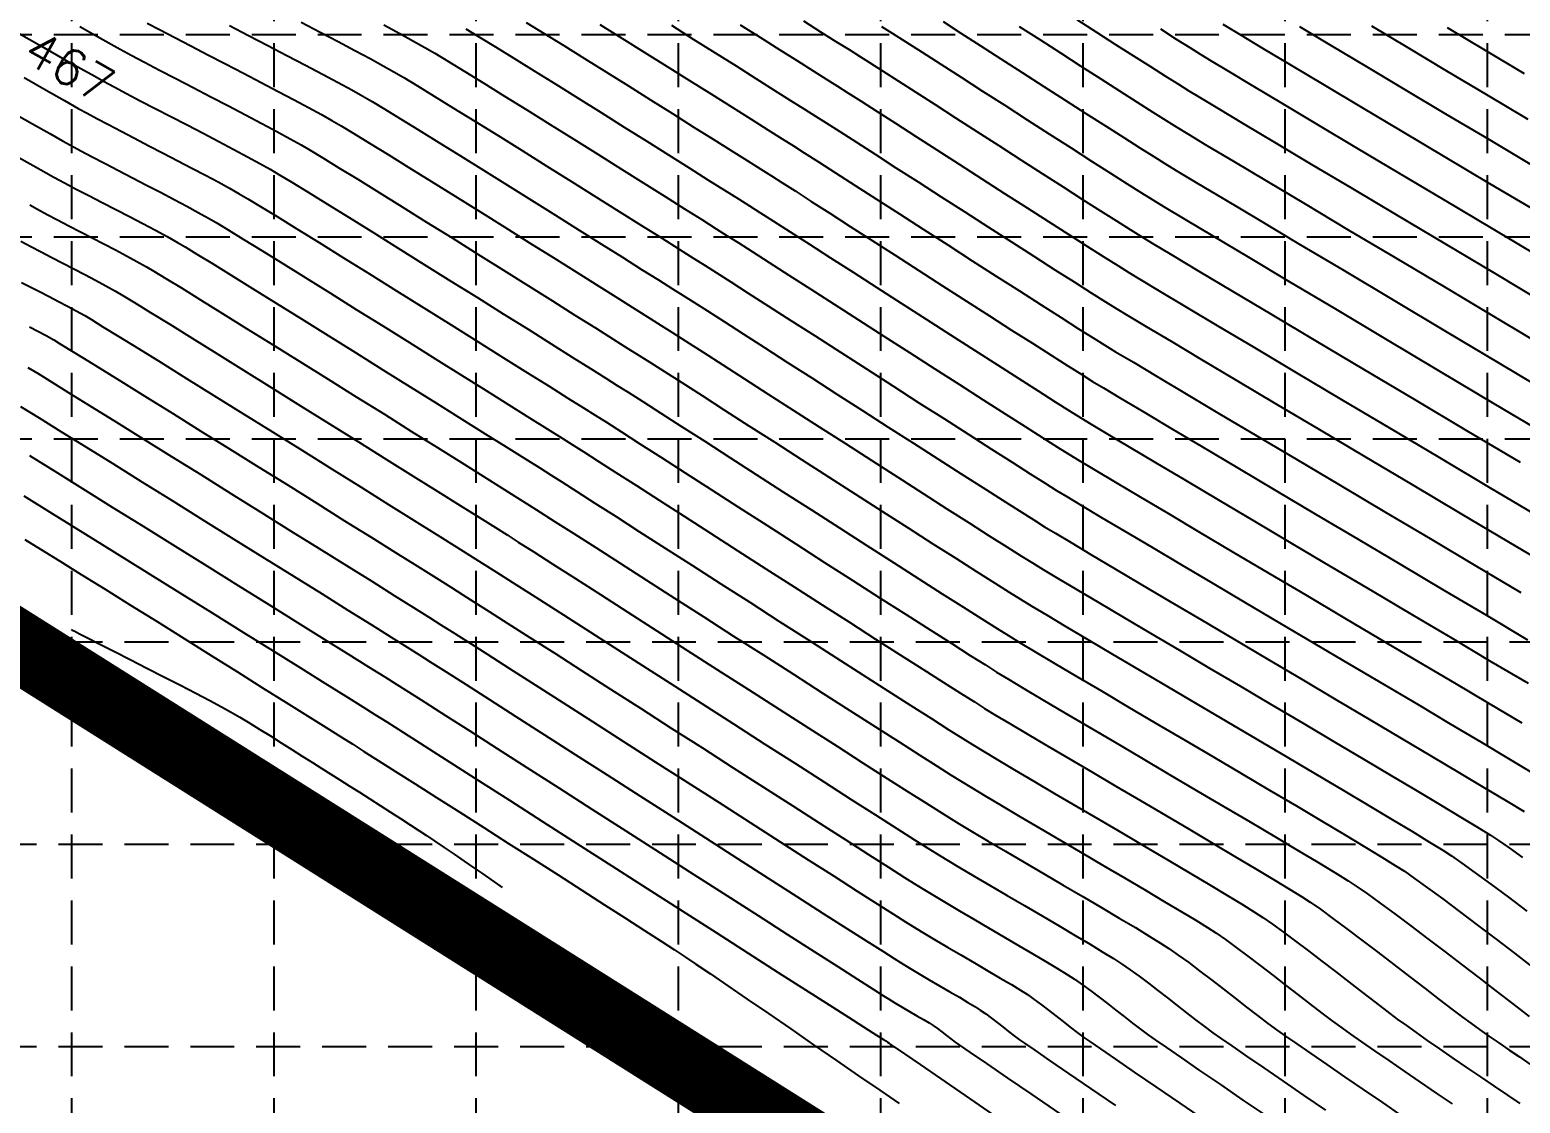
# Model space of a CAD drawing. Header units: feet. Extents: x 2414608 to 4831854, y 6980761 to 13962729.
# Drawn here: x 2415292.7 to 2415546.9, y 6980959.5 to 6981142.6 of the extents above; entities that cross this region are included whole.
import ezdxf

# ---------------------------------------------------------------- set-up
doc = ezdxf.new("R2010")
doc.units = ezdxf.units.FT
doc.header["$LTSCALE"] = 40
doc.header["$MEASUREMENT"] = 0
doc.linetypes.add('HIDDEN', pattern=[0.375, 0.25, -0.125])
for name, color, linetype in [('E-CNTR-1', 11, 'CONTINUOUS'), ('E-CNTR-5', 13, 'CONTINUOUS'), ('GRID', 254, 'HIDDEN'), ('WATER', 5, 'CONTINUOUS')]:
    doc.layers.add(name, color=color, linetype=linetype)
doc.styles.add('l80', font='simplex.shx', dxfattribs={"height": 3.2})

msp = doc.modelspace()

# ---------------------------------------------------------------- linework, layer by layer
at = {"layer": 'E-CNTR-1', "color": 43, "flags": 128}
for points, elevation in [([(2415301.18, 6981143.2), (2415304.19, 6981141.49), (2415306.51, 6981140.18), (2415308.05, 6981139.33), (2415309.94, 6981138.31), (2415312.21, 6981137.1), (2415314.77, 6981135.76), (2415317.56, 6981134.31), (2415320.5, 6981132.78), (2415323.52, 6981131.21), (2415326.53, 6981129.65), (2415329.47, 6981128.11), (2415332.25, 6981126.64), (2415334.81, 6981125.28), (2415337.06, 6981124.06), (2415338.93, 6981123.01), (2415340.45, 6981122.11), (2415342.62, 6981120.79), (2415345.37, 6981119.12), (2415348.59, 6981117.13), (2415352.22, 6981114.88), (2415356.17, 6981112.43), (2415360.35, 6981109.83), (2415364.68, 6981107.12), (2415369.07, 6981104.38), (2415373.45, 6981101.63), (2415377.73, 6981098.95), (2415381.82, 6981096.38), (2415385.65, 6981093.98), (2415389.13, 6981091.8), (2415392.17, 6981089.88), (2415394.69, 6981088.29), (2415396.61, 6981087.08), (2415398.44, 6981085.92), (2415400.9, 6981084.35), (2415403.89, 6981082.44), (2415407.34, 6981080.23), (2415411.18, 6981077.76), (2415415.33, 6981075.09), (2415419.72, 6981072.27), (2415424.27, 6981069.35), (2415428.89, 6981066.38), (2415433.53, 6981063.41), (2415438.09, 6981060.48), (2415442.51, 6981057.65), (2415446.7, 6981054.96), (2415450.6, 6981052.47), (2415454.12, 6981050.23), (2415457.19, 6981048.28), (2415459.73, 6981046.68), (2415461.67, 6981045.47), (2415463.58, 6981044.31), (2415466.18, 6981042.75), (2415469.4, 6981040.83), (2415473.14, 6981038.61), (2415477.34, 6981036.13), (2415481.89, 6981033.44), (2415486.71, 6981030.6), (2415491.73, 6981027.64), (2415496.85, 6981024.62), (2415501.99, 6981021.59), (2415507.07, 6981018.59), (2415512, 6981015.68), (2415516.69, 6981012.9), (2415521.06, 6981010.29), (2415525.03, 6981007.92), (2415528.51, 6981005.83), (2415531.42, 6981004.06), (2415533.67, 6981002.67), (2415535.17, 6981001.7), (2415536.95, 6981000.46), (2415539.23, 6980998.82), (2415541.9, 6980996.85), (2415544.87, 6980994.63), (2415548.04, 6980992.24)], 888.96), ([(2415312.69, 6981143.8), (2415314.88, 6981142.64), (2415317.38, 6981141.32), (2415320.12, 6981139.89), (2415323.03, 6981138.38), (2415326.04, 6981136.82), (2415329.09, 6981135.23), (2415332.1, 6981133.66), (2415335, 6981132.14), (2415337.73, 6981130.7), (2415340.22, 6981129.37), (2415342.4, 6981128.18), (2415344.2, 6981127.17), (2415345.75, 6981126.26), (2415347.91, 6981124.95), (2415350.62, 6981123.3), (2415353.78, 6981121.35), (2415357.31, 6981119.16), (2415361.15, 6981116.78), (2415365.21, 6981114.25), (2415369.4, 6981111.63), (2415373.66, 6981108.97), (2415377.9, 6981106.31), (2415382.04, 6981103.72), (2415386, 6981101.23), (2415389.7, 6981098.9), (2415393.07, 6981096.78), (2415396.03, 6981094.93), (2415398.48, 6981093.38), (2415400.37, 6981092.19), (2415402.17, 6981091.04), (2415404.57, 6981089.51), (2415407.49, 6981087.65), (2415410.85, 6981085.49), (2415414.59, 6981083.09), (2415418.63, 6981080.5), (2415422.89, 6981077.76), (2415427.31, 6981074.92), (2415431.8, 6981072.03), (2415436.3, 6981069.14), (2415440.74, 6981066.29), (2415445.03, 6981063.54), (2415449.11, 6981060.93), (2415452.9, 6981058.51), (2415456.33, 6981056.32), (2415459.33, 6981054.42), (2415461.81, 6981052.85), (2415463.72, 6981051.67), (2415465.54, 6981050.56), (2415468.08, 6981049.03), (2415471.27, 6981047.13), (2415475.01, 6981044.91), (2415479.23, 6981042.41), (2415483.84, 6981039.69), (2415488.75, 6981036.79), (2415493.9, 6981033.75), (2415499.19, 6981030.63), (2415504.54, 6981027.47), (2415509.87, 6981024.32), (2415515.09, 6981021.23), (2415520.13, 6981018.25), (2415524.9, 6981015.42), (2415529.31, 6981012.79), (2415533.3, 6981010.41), (2415536.76, 6981008.32), (2415539.62, 6981006.58), (2415541.8, 6981005.23), (2415543.21, 6981004.33), (2415545.01, 6981003.07), (2415547.26, 6981001.44)], 890.88), ([(2415338.95, 6981143.93), (2415342.17, 6981142.25), (2415345.25, 6981140.63), (2415348.11, 6981139.11), (2415350.7, 6981137.73), (2415352.93, 6981136.51), (2415354.75, 6981135.49), (2415356.46, 6981134.48), (2415358.79, 6981133.08), (2415361.65, 6981131.33), (2415364.94, 6981129.3), (2415368.59, 6981127.04), (2415372.52, 6981124.6), (2415376.62, 6981122.03), (2415380.83, 6981119.4), (2415385.06, 6981116.76), (2415389.21, 6981114.15), (2415393.21, 6981111.64), (2415396.97, 6981109.28), (2415400.4, 6981107.12), (2415403.42, 6981105.21), (2415405.94, 6981103.62), (2415407.88, 6981102.4), (2415409.74, 6981101.22), (2415412.21, 6981099.64), (2415415.22, 6981097.72), (2415418.67, 6981095.5), (2415422.49, 6981093.05), (2415426.6, 6981090.41), (2415430.92, 6981087.63), (2415435.37, 6981084.77), (2415439.86, 6981081.89), (2415444.32, 6981079.02), (2415448.67, 6981076.24), (2415452.82, 6981073.58), (2415456.69, 6981071.1), (2415460.21, 6981068.86), (2415463.29, 6981066.9), (2415465.85, 6981065.29), (2415467.82, 6981064.06), (2415469.58, 6981062.99), (2415472.17, 6981061.43), (2415475.49, 6981059.45), (2415479.46, 6981057.09), (2415483.98, 6981054.41), (2415488.96, 6981051.46), (2415494.33, 6981048.29), (2415499.98, 6981044.94), (2415505.83, 6981041.48), (2415511.79, 6981037.96), (2415517.78, 6981034.42), (2415523.69, 6981030.91), (2415529.46, 6981027.5), (2415534.97, 6981024.23), (2415540.16, 6981021.14), (2415544.92, 6981018.31), (2415549.17, 6981015.77)], 894.72), ([(2415353.03, 6981143.47), (2415355.78, 6981142), (2415358.13, 6981140.71), (2415360.02, 6981139.65), (2415361.76, 6981138.63), (2415364.07, 6981137.23), (2415366.88, 6981135.52), (2415370.09, 6981133.54), (2415373.64, 6981131.34), (2415377.45, 6981128.98), (2415381.42, 6981126.5), (2415385.48, 6981123.96), (2415389.56, 6981121.4), (2415393.56, 6981118.89), (2415397.42, 6981116.46), (2415401.05, 6981114.18), (2415404.36, 6981112.09), (2415407.29, 6981110.25), (2415409.74, 6981108.7), (2415411.64, 6981107.5), (2415413.47, 6981106.34), (2415415.88, 6981104.8), (2415418.8, 6981102.93), (2415422.15, 6981100.78), (2415425.86, 6981098.4), (2415429.85, 6981095.84), (2415434.04, 6981093.15), (2415438.35, 6981090.38), (2415442.7, 6981087.58), (2415447.02, 6981084.81), (2415451.23, 6981082.1), (2415455.26, 6981079.53), (2415459.02, 6981077.12), (2415462.44, 6981074.94), (2415465.44, 6981073.04), (2415467.94, 6981071.46), (2415469.87, 6981070.26), (2415471.66, 6981069.17), (2415474.35, 6981067.55), (2415477.85, 6981065.46), (2415482.06, 6981062.96), (2415486.88, 6981060.1), (2415492.21, 6981056.94), (2415497.95, 6981053.54), (2415504.01, 6981049.95), (2415510.3, 6981046.23), (2415516.7, 6981042.44), (2415523.13, 6981038.63), (2415529.49, 6981034.87), (2415535.68, 6981031.2), (2415541.6, 6981027.69), (2415547.15, 6981024.39)], 896.64), ([(2415367.05, 6981142.78), (2415369.35, 6981141.4), (2415372.1, 6981139.71), (2415375.24, 6981137.78), (2415378.69, 6981135.65), (2415382.37, 6981133.36), (2415386.21, 6981130.96), (2415390.13, 6981128.51), (2415394.06, 6981126.05), (2415397.92, 6981123.62), (2415401.63, 6981121.29), (2415405.13, 6981119.09), (2415408.33, 6981117.07), (2415411.15, 6981115.29), (2415413.54, 6981113.78), (2415415.4, 6981112.61), (2415417.19, 6981111.47), (2415419.54, 6981109.97), (2415422.38, 6981108.15), (2415425.64, 6981106.06), (2415429.23, 6981103.75), (2415433.1, 6981101.27), (2415437.15, 6981098.66), (2415441.32, 6981095.98), (2415445.54, 6981093.27), (2415449.72, 6981090.59), (2415453.8, 6981087.97), (2415457.7, 6981085.47), (2415461.35, 6981083.14), (2415464.67, 6981081.03), (2415467.58, 6981079.17), (2415470.03, 6981077.63), (2415471.92, 6981076.46), (2415473.73, 6981075.35), (2415476.53, 6981073.67), (2415480.21, 6981071.48), (2415484.66, 6981068.83), (2415489.78, 6981065.79), (2415495.45, 6981062.42), (2415501.58, 6981058.79), (2415508.06, 6981054.95), (2415514.77, 6981050.98), (2415521.62, 6981046.92), (2415528.5, 6981042.84), (2415535.3, 6981038.82), (2415541.91, 6981034.89), (2415548.23, 6981031.14)], 898.56), ([(2415377.33, 6981143.91), (2415380.39, 6981142.03), (2415383.74, 6981139.96), (2415387.3, 6981137.74), (2415391, 6981135.43), (2415394.78, 6981133.07), (2415398.56, 6981130.69), (2415402.27, 6981128.36), (2415405.84, 6981126.11), (2415409.21, 6981123.99), (2415412.29, 6981122.05), (2415415.02, 6981120.32), (2415417.34, 6981118.86), (2415419.16, 6981117.71), (2415420.91, 6981116.6), (2415423.2, 6981115.14), (2415425.96, 6981113.37), (2415429.12, 6981111.34), (2415432.6, 6981109.1), (2415436.34, 6981106.7), (2415440.26, 6981104.18), (2415444.3, 6981101.59), (2415448.37, 6981098.97), (2415452.42, 6981096.37), (2415456.37, 6981093.84), (2415460.14, 6981091.42), (2415463.68, 6981089.16), (2415466.9, 6981087.11), (2415469.73, 6981085.31), (2415472.11, 6981083.81), (2415473.96, 6981082.65), (2415475.8, 6981081.54), (2415478.71, 6981079.79), (2415482.57, 6981077.49), (2415487.27, 6981074.69), (2415492.68, 6981071.47), (2415498.71, 6981067.9), (2415505.22, 6981064.04), (2415512.11, 6981059.95), (2415519.26, 6981055.71), (2415526.55, 6981051.39), (2415533.88, 6981047.05), (2415541.12, 6981042.75), (2415548.16, 6981038.58)], 900.48), ([(2415402.1, 6981143.41), (2415405.84, 6981141.06), (2415409.54, 6981138.73), (2415413.12, 6981136.47), (2415416.52, 6981134.33), (2415419.65, 6981132.36), (2415422.43, 6981130.6), (2415424.8, 6981129.1), (2415426.67, 6981127.92), (2415428.48, 6981126.78), (2415430.83, 6981125.27), (2415433.65, 6981123.46), (2415436.87, 6981121.4), (2415440.41, 6981119.12), (2415444.19, 6981116.7), (2415448.13, 6981114.16), (2415452.15, 6981111.58), (2415456.18, 6981108.99), (2415460.14, 6981106.45), (2415463.95, 6981104.01), (2415467.53, 6981101.71), (2415470.82, 6981099.62), (2415473.72, 6981097.78), (2415476.16, 6981096.24), (2415478.06, 6981095.05), (2415479.96, 6981093.9), (2415483.09, 6981092.02), (2415487.33, 6981089.49), (2415492.54, 6981086.38), (2415498.58, 6981082.78), (2415505.33, 6981078.77), (2415512.65, 6981074.42), (2415520.4, 6981069.82), (2415528.45, 6981065.04), (2415536.67, 6981060.16), (2415544.92, 6981055.26), (2415553.06, 6981050.43)], 904.32), ([(2415413.85, 6981143.49), (2415417.3, 6981141.31), (2415420.58, 6981139.25), (2415423.6, 6981137.34), (2415426.3, 6981135.64), (2415428.6, 6981134.18), (2415430.43, 6981133.02), (2415432.19, 6981131.91), (2415434.48, 6981130.45), (2415437.22, 6981128.69), (2415440.33, 6981126.69), (2415443.74, 6981124.5), (2415447.38, 6981122.16), (2415451.18, 6981119.72), (2415455.06, 6981117.23), (2415458.94, 6981114.73), (2415462.76, 6981112.28), (2415466.43, 6981109.93), (2415469.89, 6981107.71), (2415473.06, 6981105.69), (2415475.87, 6981103.91), (2415478.25, 6981102.41), (2415480.11, 6981101.25), (2415482.03, 6981100.08), (2415485.28, 6981098.13), (2415489.71, 6981095.48), (2415495.19, 6981092.21), (2415501.56, 6981088.42), (2415508.68, 6981084.18), (2415516.41, 6981079.59), (2415524.6, 6981074.72), (2415533.11, 6981069.66), (2415541.79, 6981064.5), (2415550.5, 6981059.33)], 906.24), ([(2415424.64, 6981144.16), (2415427.56, 6981142.32), (2415430.16, 6981140.67), (2415432.4, 6981139.26), (2415434.19, 6981138.13), (2415435.91, 6981137.04), (2415438.13, 6981135.62), (2415440.78, 6981133.92), (2415443.78, 6981131.99), (2415447.07, 6981129.88), (2415450.58, 6981127.62), (2415454.23, 6981125.27), (2415457.96, 6981122.88), (2415461.7, 6981120.48), (2415465.37, 6981118.12), (2415468.91, 6981115.85), (2415472.25, 6981113.71), (2415475.31, 6981111.76), (2415478.03, 6981110.03), (2415480.34, 6981108.58), (2415482.16, 6981107.44), (2415484.11, 6981106.26), (2415487.47, 6981104.24), (2415492.1, 6981101.47), (2415497.84, 6981098.05), (2415504.53, 6981094.06), (2415512.02, 6981089.6), (2415520.16, 6981084.76), (2415528.79, 6981079.62), (2415537.76, 6981074.29), (2415546.91, 6981068.85)], 908.16), ([(2415437.95, 6981143.23), (2415439.76, 6981142.08), (2415442.1, 6981140.59), (2415444.9, 6981138.8), (2415448.06, 6981136.77), (2415451.51, 6981134.55), (2415455.17, 6981132.19), (2415458.95, 6981129.76), (2415462.79, 6981127.29), (2415466.59, 6981124.85), (2415470.28, 6981122.48), (2415473.78, 6981120.25), (2415477, 6981118.19), (2415479.86, 6981116.37), (2415482.29, 6981114.84), (2415484.21, 6981113.64), (2415486.18, 6981112.44), (2415489.66, 6981110.35), (2415494.48, 6981107.47), (2415500.48, 6981103.89), (2415507.5, 6981099.7), (2415515.36, 6981095.02), (2415523.91, 6981089.92), (2415532.98, 6981084.52), (2415542.41, 6981078.91), (2415552.03, 6981073.19)], 910.08), ([(2415461.45, 6981143.2), (2415464.93, 6981140.96), (2415468.45, 6981138.69), (2415471.94, 6981136.45), (2415475.34, 6981134.27), (2415478.56, 6981132.21), (2415481.54, 6981130.3), (2415484.21, 6981128.61), (2415486.49, 6981127.17), (2415488.31, 6981126.04), (2415490.18, 6981124.9), (2415493.46, 6981122.93), (2415497.98, 6981120.22), (2415503.61, 6981116.86), (2415510.19, 6981112.94), (2415517.56, 6981108.54), (2415525.57, 6981103.77), (2415534.08, 6981098.71), (2415542.93, 6981093.44), (2415551.96, 6981088.06)], 913.92), ([(2415471.28, 6981144.39), (2415474.62, 6981142.24), (2415477.87, 6981140.16), (2415480.95, 6981138.18), (2415483.81, 6981136.36), (2415486.38, 6981134.73), (2415488.58, 6981133.34), (2415490.36, 6981132.23), (2415492.17, 6981131.14), (2415495.3, 6981129.25), (2415499.63, 6981126.66), (2415504.99, 6981123.46), (2415511.25, 6981119.72), (2415518.27, 6981115.54), (2415525.9, 6981110.99), (2415534.01, 6981106.17), (2415542.44, 6981101.15), (2415551.05, 6981096.02)], 915.84), ([(2415485.52, 6981142.78), (2415488.22, 6981141.06), (2415490.54, 6981139.6), (2415492.41, 6981138.43), (2415494.15, 6981137.37), (2415497.15, 6981135.57), (2415501.27, 6981133.1), (2415506.37, 6981130.06), (2415512.32, 6981126.51), (2415518.99, 6981122.53), (2415526.24, 6981118.21), (2415533.94, 6981113.63), (2415541.96, 6981108.86), (2415550.15, 6981103.98)], 917.76), ([(2415496.14, 6981143.61), (2415499.01, 6981141.88), (2415502.94, 6981139.53), (2415507.8, 6981136.62), (2415513.47, 6981133.24), (2415519.82, 6981129.46), (2415526.72, 6981125.35), (2415534.05, 6981120.98), (2415541.68, 6981116.44), (2415549.48, 6981111.8)], 919.68), ([(2415521.5, 6981143.3), (2415527.71, 6981139.6), (2415534.3, 6981135.67), (2415541.16, 6981131.59), (2415548.19, 6981127.41)], 923.52), ([(2415534.44, 6981143.01), (2415540.92, 6981139.15), (2415547.56, 6981135.2)], 925.44), ([(2415290.44, 6981142.25), (2415294.63, 6981139.86), (2415298.31, 6981137.77), (2415301.37, 6981136.04), (2415303.72, 6981134.71), (2415305.23, 6981133.87), (2415307.02, 6981132.9), (2415309.13, 6981131.78), (2415311.49, 6981130.55), (2415314.05, 6981129.22), (2415316.73, 6981127.83), (2415319.47, 6981126.4), (2415322.21, 6981124.98), (2415324.89, 6981123.58), (2415327.44, 6981122.24), (2415329.79, 6981120.98), (2415331.88, 6981119.84), (2415333.65, 6981118.85), (2415335.15, 6981117.96), (2415337.33, 6981116.64), (2415340.11, 6981114.94), (2415343.41, 6981112.91), (2415347.12, 6981110.6), (2415351.18, 6981108.09), (2415355.48, 6981105.41), (2415359.95, 6981102.62), (2415364.48, 6981099.78), (2415369, 6981096.96), (2415373.42, 6981094.19), (2415377.65, 6981091.54), (2415381.6, 6981089.06), (2415385.18, 6981086.81), (2415388.31, 6981084.84), (2415390.9, 6981083.21), (2415392.85, 6981081.98), (2415394.72, 6981080.79), (2415397.23, 6981079.2), (2415400.29, 6981077.23), (2415403.84, 6981074.96), (2415407.78, 6981072.43), (2415412.05, 6981069.68), (2415416.57, 6981066.78), (2415421.24, 6981063.78), (2415426, 6981060.72), (2415430.77, 6981057.66), (2415435.46, 6981054.65), (2415440.01, 6981051.74), (2415444.32, 6981048.98), (2415448.31, 6981046.42), (2415451.92, 6981044.12), (2415455.06, 6981042.13), (2415457.66, 6981040.5), (2415459.62, 6981039.27), (2415461.61, 6981038.06), (2415464.28, 6981036.46), (2415467.53, 6981034.52), (2415471.28, 6981032.3), (2415475.44, 6981029.85), (2415479.92, 6981027.2), (2415484.64, 6981024.42), (2415489.51, 6981021.56), (2415494.44, 6981018.65), (2415499.34, 6981015.76), (2415504.13, 6981012.93), (2415508.72, 6981010.22), (2415513.02, 6981007.66), (2415516.94, 6981005.32), (2415520.4, 6981003.24), (2415523.31, 6981001.47), (2415525.59, 6981000.06), (2415527.13, 6980999.07), (2415528.88, 6980997.85), (2415531.1, 6980996.25), (2415533.68, 6980994.35), (2415536.56, 6980992.2), (2415539.62, 6980989.89), (2415542.78, 6980987.49), (2415545.94, 6980985.08), (2415549.01, 6980982.72)], 887.04), ([(2415291.68, 6981134.48), (2415295.45, 6981132.34), (2415298.56, 6981130.58), (2415300.92, 6981129.24), (2415302.41, 6981128.41), (2415304.1, 6981127.5), (2415306.05, 6981126.47), (2415308.21, 6981125.33), (2415310.53, 6981124.13), (2415312.95, 6981122.87), (2415315.42, 6981121.59), (2415317.9, 6981120.31), (2415320.31, 6981119.05), (2415322.62, 6981117.83), (2415324.77, 6981116.68), (2415326.71, 6981115.62), (2415328.38, 6981114.68), (2415329.85, 6981113.82), (2415332.03, 6981112.49), (2415334.85, 6981110.76), (2415338.21, 6981108.69), (2415342.02, 6981106.33), (2415346.19, 6981103.74), (2415350.61, 6981100.99), (2415355.21, 6981098.12), (2415359.89, 6981095.2), (2415364.55, 6981092.28), (2415369.11, 6981089.42), (2415373.47, 6981086.69), (2415377.54, 6981084.14), (2415381.23, 6981081.82), (2415384.45, 6981079.8), (2415387.1, 6981078.13), (2415389.09, 6981076.88), (2415391, 6981075.67), (2415393.57, 6981074.02), (2415396.73, 6981072), (2415400.39, 6981069.66), (2415404.47, 6981067.04), (2415408.89, 6981064.2), (2415413.56, 6981061.2), (2415418.39, 6981058.1), (2415423.31, 6981054.94), (2415428.23, 6981051.78), (2415433.07, 6981048.68), (2415437.74, 6981045.69), (2415442.16, 6981042.86), (2415446.24, 6981040.25), (2415449.91, 6981037.91), (2415453.08, 6981035.9), (2415455.66, 6981034.27), (2415457.57, 6981033.07), (2415459.58, 6981031.85), (2415462.24, 6981030.25), (2415465.48, 6981028.33), (2415469.19, 6981026.13), (2415473.29, 6981023.72), (2415477.68, 6981021.13), (2415482.28, 6981018.42), (2415486.98, 6981015.66), (2415491.7, 6981012.87), (2415496.35, 6981010.13), (2415500.83, 6981007.48), (2415505.06, 6981004.98), (2415508.93, 6981002.67), (2415512.36, 6981000.61), (2415515.26, 6980998.85), (2415517.54, 6980997.44), (2415519.09, 6980996.43), (2415520.85, 6980995.21), (2415523.02, 6980993.64), (2415525.52, 6980991.8), (2415528.25, 6980989.74), (2415531.14, 6980987.56), (2415534.1, 6980985.3), (2415537.04, 6980983.05), (2415539.87, 6980980.87), (2415542.51, 6980978.83), (2415544.88, 6980977.01), (2415546.88, 6980975.48), (2415548.44, 6980974.29)], 885.12), ([(2415290.28, 6981121.16), (2415293.24, 6981119.48), (2415295.44, 6981118.24), (2415296.77, 6981117.5), (2415298.56, 6981116.53), (2415300.56, 6981115.47), (2415302.73, 6981114.35), (2415305, 6981113.17), (2415307.33, 6981111.97), (2415309.65, 6981110.76), (2415311.92, 6981109.58), (2415314.07, 6981108.44), (2415316.06, 6981107.36), (2415317.83, 6981106.36), (2415319.13, 6981105.59), (2415321.15, 6981104.37), (2415323.8, 6981102.75), (2415326.99, 6981100.78), (2415330.65, 6981098.51), (2415334.68, 6981096), (2415339.01, 6981093.31), (2415343.55, 6981090.48), (2415348.2, 6981087.58), (2415352.9, 6981084.65), (2415357.54, 6981081.74), (2415362.05, 6981078.92), (2415366.35, 6981076.23), (2415370.34, 6981073.73), (2415373.94, 6981071.47), (2415377.07, 6981069.5), (2415379.65, 6981067.88), (2415381.58, 6981066.67), (2415383.43, 6981065.49), (2415385.95, 6981063.89), (2415389.05, 6981061.9), (2415392.65, 6981059.6), (2415396.68, 6981057.01), (2415401.05, 6981054.21), (2415405.69, 6981051.23), (2415410.52, 6981048.13), (2415415.46, 6981044.96), (2415420.43, 6981041.77), (2415425.35, 6981038.61), (2415430.14, 6981035.54), (2415434.73, 6981032.6), (2415439.03, 6981029.85), (2415442.96, 6981027.34), (2415446.45, 6981025.11), (2415449.42, 6981023.22), (2415451.79, 6981021.73), (2415453.47, 6981020.68), (2415455.34, 6981019.54), (2415457.76, 6981018.09), (2415460.64, 6981016.38), (2415463.91, 6981014.45), (2415467.47, 6981012.35), (2415471.26, 6981010.13), (2415475.18, 6981007.82), (2415479.15, 6981005.49), (2415483.1, 6981003.16), (2415486.94, 6981000.9), (2415490.58, 6980998.74), (2415493.95, 6980996.74), (2415496.96, 6980994.94), (2415499.52, 6980993.38), (2415501.57, 6980992.11), (2415503.01, 6980991.17), (2415504.64, 6980990.05), (2415506.5, 6980988.7), (2415508.56, 6980987.17), (2415510.76, 6980985.51), (2415513.05, 6980983.75), (2415515.39, 6980981.95), (2415517.71, 6980980.15), (2415519.98, 6980978.4), (2415522.14, 6980976.74), (2415524.14, 6980975.21), (2415525.93, 6980973.86), (2415527.47, 6980972.74), (2415529.12, 6980971.56), (2415531.04, 6980970.22), (2415533.15, 6980968.76), (2415535.4, 6980967.21), (2415537.74, 6980965.61), (2415540.11, 6980964), (2415542.45, 6980962.41), (2415544.72, 6980960.87), (2415546.84, 6980959.44)], 881.28), ([(2415292.65, 6981112.77), (2415293.95, 6981112.04), (2415295.6, 6981111.15), (2415297.39, 6981110.2), (2415299.29, 6981109.21), (2415301.27, 6981108.19), (2415303.28, 6981107.16), (2415305.29, 6981106.12), (2415307.26, 6981105.09), (2415309.15, 6981104.09), (2415310.93, 6981103.12), (2415312.56, 6981102.2), (2415313.82, 6981101.45), (2415315.84, 6981100.23), (2415318.51, 6981098.59), (2415321.76, 6981096.58), (2415325.5, 6981094.26), (2415329.63, 6981091.7), (2415334.07, 6981088.93), (2415338.73, 6981086.03), (2415343.52, 6981083.04), (2415348.35, 6981080.03), (2415353.13, 6981077.04), (2415357.78, 6981074.13), (2415362.2, 6981071.36), (2415366.31, 6981068.79), (2415370.01, 6981066.47), (2415373.22, 6981064.45), (2415375.86, 6981062.8), (2415377.82, 6981061.56), (2415379.71, 6981060.36), (2415382.29, 6981058.72), (2415385.47, 6981056.68), (2415389.18, 6981054.31), (2415393.34, 6981051.64), (2415397.85, 6981048.75), (2415402.64, 6981045.67), (2415407.63, 6981042.48), (2415412.72, 6981039.21), (2415417.84, 6981035.92), (2415422.9, 6981032.68), (2415427.83, 6981029.52), (2415432.53, 6981026.51), (2415436.93, 6981023.69), (2415440.94, 6981021.13), (2415444.47, 6981018.87), (2415447.46, 6981016.98), (2415449.8, 6981015.49), (2415451.43, 6981014.48), (2415453.28, 6981013.35), (2415455.64, 6981011.94), (2415458.43, 6981010.28), (2415461.56, 6981008.43), (2415464.96, 6981006.44), (2415468.54, 6981004.34), (2415472.21, 6981002.18), (2415475.89, 6981000.02), (2415479.5, 6980997.9), (2415482.95, 6980995.85), (2415486.17, 6980993.94), (2415489.06, 6980992.21), (2415491.55, 6980990.7), (2415493.55, 6980989.47), (2415494.97, 6980988.54), (2415496.61, 6980987.41), (2415498.44, 6980986.09), (2415500.42, 6980984.6), (2415502.52, 6980983.01), (2415504.68, 6980981.35), (2415506.85, 6980979.66), (2415509.01, 6980977.99), (2415511.09, 6980976.38), (2415513.06, 6980974.87), (2415514.87, 6980973.51), (2415516.47, 6980972.33), (2415517.95, 6980971.29), (2415519.82, 6980969.98), (2415522.02, 6980968.45), (2415524.46, 6980966.77), (2415527.09, 6980964.97), (2415529.82, 6980963.11), (2415532.58, 6980961.22), (2415535.31, 6980959.37)], 879.36), ([(2415291.13, 6981106.58), (2415292.8, 6981105.68), (2415294.57, 6981104.75), (2415296.41, 6981103.8), (2415298.29, 6981102.83), (2415300.17, 6981101.86), (2415302.05, 6981100.89), (2415303.88, 6981099.92), (2415305.63, 6981098.97), (2415307.29, 6981098.04), (2415308.51, 6981097.32), (2415310.52, 6981096.09), (2415313.22, 6981094.43), (2415316.53, 6981092.39), (2415320.34, 6981090.03), (2415324.57, 6981087.4), (2415329.13, 6981084.56), (2415333.91, 6981081.58), (2415338.83, 6981078.51), (2415343.8, 6981075.41), (2415348.72, 6981072.34), (2415353.5, 6981069.35), (2415358.05, 6981066.5), (2415362.27, 6981063.86), (2415366.08, 6981061.47), (2415369.37, 6981059.41), (2415372.07, 6981057.71), (2415374.06, 6981056.46), (2415375.98, 6981055.24), (2415378.62, 6981053.55), (2415381.9, 6981051.46), (2415385.72, 6981049.01), (2415390.01, 6981046.27), (2415394.66, 6981043.28), (2415399.6, 6981040.11), (2415404.74, 6981036.82), (2415409.99, 6981033.45), (2415415.26, 6981030.07), (2415420.47, 6981026.73), (2415425.53, 6981023.49), (2415430.35, 6981020.4), (2415434.84, 6981017.52), (2415438.92, 6981014.91), (2415442.5, 6981012.63), (2415445.5, 6981010.72), (2415447.82, 6981009.26), (2415449.38, 6981008.28), (2415451.2, 6981007.18), (2415453.48, 6981005.81), (2415456.14, 6981004.23), (2415459.1, 6981002.49), (2415462.28, 6981000.63), (2415465.59, 6980998.69), (2415468.95, 6980996.72), (2415472.28, 6980994.76), (2415475.49, 6980992.87), (2415478.5, 6980991.08), (2415481.24, 6980989.45), (2415483.61, 6980988.01), (2415485.54, 6980986.82), (2415486.94, 6980985.91), (2415488.57, 6980984.78), (2415490.36, 6980983.48), (2415492.26, 6980982.05), (2415494.23, 6980980.54), (2415496.24, 6980978.99), (2415498.25, 6980977.43), (2415500.21, 6980975.9), (2415502.1, 6980974.45), (2415503.86, 6980973.12), (2415505.47, 6980971.93), (2415506.86, 6980970.95), (2415508.79, 6980969.61), (2415511.17, 6980967.97), (2415513.9, 6980966.08), (2415516.91, 6980964.02), (2415520.1, 6980961.83), (2415523.38, 6980959.6), (2415526.65, 6980957.36)], 877.44), ([(2415291.26, 6981099.55), (2415292.81, 6981098.75), (2415294.39, 6981097.94), (2415295.97, 6981097.12), (2415297.54, 6981096.31), (2415299.09, 6981095.5), (2415300.58, 6981094.68), (2415302.01, 6981093.88), (2415303.16, 6981093.2), (2415305.13, 6981091.99), (2415307.84, 6981090.33), (2415311.19, 6981088.26), (2415315.07, 6981085.85), (2415319.39, 6981083.16), (2415324.06, 6981080.26), (2415328.98, 6981077.2), (2415334.05, 6981074.04), (2415339.16, 6981070.85), (2415344.24, 6981067.68), (2415349.17, 6981064.6), (2415353.86, 6981061.66), (2415358.21, 6981058.94), (2415362.13, 6981056.49), (2415365.51, 6981054.36), (2415368.27, 6981052.63), (2415370.3, 6981051.35), (2415372.26, 6981050.11), (2415374.96, 6981048.39), (2415378.33, 6981046.24), (2415382.27, 6981043.72), (2415386.68, 6981040.89), (2415391.48, 6981037.81), (2415396.57, 6981034.55), (2415401.87, 6981031.15), (2415407.28, 6981027.68), (2415412.7, 6981024.2), (2415418.06, 6981020.77), (2415423.25, 6981017.44), (2415428.19, 6981014.28), (2415432.78, 6981011.34), (2415436.93, 6981008.69), (2415440.55, 6981006.37), (2415443.55, 6981004.46), (2415445.84, 6981003.01), (2415447.33, 6981002.08), (2415449.09, 6981001.01), (2415451.26, 6980999.72), (2415453.75, 6980998.25), (2415456.47, 6980996.64), (2415459.37, 6980994.95), (2415462.34, 6980993.21), (2415465.32, 6980991.46), (2415468.23, 6980989.75), (2415470.99, 6980988.13), (2415473.51, 6980986.62), (2415475.72, 6980985.29), (2415477.54, 6980984.16), (2415478.9, 6980983.28), (2415480.36, 6980982.27), (2415481.89, 6980981.16), (2415483.47, 6980979.97), (2415485.09, 6980978.73), (2415486.72, 6980977.47), (2415488.35, 6980976.19), (2415489.96, 6980974.94), (2415491.53, 6980973.73), (2415493.04, 6980972.59), (2415494.48, 6980971.53), (2415495.77, 6980970.62), (2415497.71, 6980969.27), (2415500.2, 6980967.55), (2415503.15, 6980965.53), (2415506.44, 6980963.26), (2415509.99, 6980960.84), (2415513.68, 6980958.31)], 875.52), ([(2415292.34, 6981085.03), (2415294.05, 6981083.99), (2415296.51, 6981082.47), (2415299.62, 6981080.54), (2415303.3, 6981078.26), (2415307.45, 6981075.68), (2415311.98, 6981072.86), (2415316.8, 6981069.86), (2415321.82, 6981066.74), (2415326.94, 6981063.55), (2415332.08, 6981060.34), (2415337.15, 6981057.18), (2415342.04, 6981054.13), (2415346.68, 6981051.23), (2415350.97, 6981048.55), (2415354.82, 6981046.14), (2415358.13, 6981044.07), (2415360.82, 6981042.38), (2415362.79, 6981041.14), (2415364.69, 6981039.94), (2415367.33, 6981038.25), (2415370.63, 6981036.15), (2415374.5, 6981033.67), (2415378.85, 6981030.89), (2415383.59, 6981027.85), (2415388.64, 6981024.61), (2415393.92, 6981021.23), (2415399.33, 6981017.76), (2415404.8, 6981014.26), (2415410.23, 6981010.78), (2415415.53, 6981007.38), (2415420.63, 6981004.11), (2415425.43, 6981001.04), (2415429.85, 6980998.21), (2415433.81, 6980995.68), (2415437.21, 6980993.51), (2415439.97, 6980991.75), (2415442.01, 6980990.46), (2415443.23, 6980989.69), (2415444.97, 6980988.63), (2415446.99, 6980987.43), (2415449.19, 6980986.14), (2415451.5, 6980984.79), (2415453.82, 6980983.43), (2415456.09, 6980982.1), (2415458.2, 6980980.86), (2415460.09, 6980979.73), (2415461.65, 6980978.77), (2415462.82, 6980978.02), (2415464, 6980977.2), (2415465.21, 6980976.31), (2415466.44, 6980975.38), (2415467.67, 6980974.42), (2415468.91, 6980973.45), (2415470.12, 6980972.5), (2415471.32, 6980971.59), (2415472.48, 6980970.73), (2415473.48, 6980970.03), (2415475.32, 6980968.76), (2415477.88, 6980967), (2415481.06, 6980964.82), (2415484.74, 6980962.29), (2415488.81, 6980959.5), (2415493.16, 6980956.52)], 871.68), ([(2415291.08, 6981078.39), (2415294.22, 6981076.45), (2415297.95, 6981074.13), (2415302.18, 6981071.5), (2415306.81, 6981068.62), (2415311.76, 6981065.54), (2415316.91, 6981062.34), (2415322.18, 6981059.05), (2415327.47, 6981055.76), (2415332.69, 6981052.51), (2415337.73, 6981049.36), (2415342.51, 6981046.38), (2415346.92, 6981043.62), (2415350.87, 6981041.15), (2415354.27, 6981039.02), (2415357.02, 6981037.3), (2415359.03, 6981036.04), (2415360.97, 6981034.81), (2415363.68, 6981033.08), (2415367.07, 6981030.92), (2415371.06, 6981028.37), (2415375.55, 6981025.49), (2415380.45, 6981022.36), (2415385.67, 6981019.01), (2415391.12, 6981015.52), (2415396.7, 6981011.95), (2415402.33, 6981008.34), (2415407.92, 6981004.76), (2415413.37, 6981001.26), (2415418.6, 6980997.92), (2415423.51, 6980994.77), (2415428, 6980991.89), (2415432, 6980989.33), (2415435.41, 6980987.16), (2415438.14, 6980985.42), (2415440.09, 6980984.18), (2415441.18, 6980983.49), (2415442.68, 6980982.58), (2415444.34, 6980981.6), (2415446.08, 6980980.57), (2415447.86, 6980979.53), (2415449.59, 6980978.52), (2415451.22, 6980977.57), (2415452.67, 6980976.7), (2415453.88, 6980975.97), (2415454.78, 6980975.39), (2415455.72, 6980974.74), (2415456.68, 6980974.02), (2415457.66, 6980973.27), (2415458.64, 6980972.51), (2415459.61, 6980971.75), (2415460.56, 6980971.02), (2415461.49, 6980970.33), (2415462.33, 6980969.74), (2415464.08, 6980968.54), (2415466.62, 6980966.79), (2415469.84, 6980964.59), (2415473.62, 6980961.99), (2415477.85, 6980959.09)], 869.76), ([(2415292.6, 6981070), (2415296.91, 6981067.32), (2415301.65, 6981064.38), (2415306.71, 6981061.22), (2415312, 6981057.93), (2415317.42, 6981054.56), (2415322.86, 6981051.17), (2415328.22, 6981047.83), (2415333.41, 6981044.6), (2415338.33, 6981041.53), (2415342.87, 6981038.7), (2415346.93, 6981036.16), (2415350.42, 6981033.98), (2415353.23, 6981032.22), (2415355.27, 6981030.94), (2415357.25, 6981029.68), (2415360.04, 6981027.9), (2415363.56, 6981025.66), (2415367.7, 6981023.01), (2415372.36, 6981020.03), (2415377.46, 6981016.77), (2415382.88, 6981013.3), (2415388.54, 6981009.68), (2415394.33, 6981005.97), (2415400.16, 6981002.23), (2415405.93, 6980998.54), (2415411.55, 6980994.94), (2415416.91, 6980991.51), (2415421.92, 6980988.3), (2415426.48, 6980985.38), (2415430.49, 6980982.81), (2415433.86, 6980980.65), (2415436.49, 6980978.97), (2415438.28, 6980977.83), (2415439.13, 6980977.29), (2415440.23, 6980976.63), (2415441.45, 6980975.91), (2415442.73, 6980975.16), (2415443.97, 6980974.43), (2415445.11, 6980973.77), (2415446.06, 6980973.2), (2415446.74, 6980972.76), (2415447.48, 6980972.24), (2415448.24, 6980971.66), (2415449.01, 6980971.06), (2415449.76, 6980970.48), (2415450.49, 6980969.93), (2415451.26, 6980969.4), (2415453.08, 6980968.15), (2415455.83, 6980966.26), (2415459.37, 6980963.84), (2415463.56, 6980960.97), (2415468.28, 6980957.73)], 867.84), ([(2415291.64, 6981063.14), (2415296.49, 6981060.13), (2415301.67, 6981056.9), (2415307.1, 6981053.53), (2415312.66, 6981050.07), (2415318.25, 6981046.59), (2415323.76, 6981043.16), (2415329.1, 6981039.83), (2415334.15, 6981036.68), (2415338.82, 6981033.77), (2415342.99, 6981031.17), (2415346.57, 6981028.93), (2415349.44, 6981027.13), (2415351.51, 6981025.83), (2415353.53, 6981024.55), (2415356.41, 6981022.72), (2415360.04, 6981020.4), (2415364.33, 6981017.66), (2415369.17, 6981014.57), (2415374.46, 6981011.19), (2415380.09, 6981007.59), (2415385.96, 6981003.83), (2415391.96, 6980999.99), (2415397.99, 6980996.13), (2415403.95, 6980992.32), (2415409.73, 6980988.62), (2415415.22, 6980985.09), (2415420.33, 6980981.82), (2415424.96, 6980978.86), (2415428.99, 6980976.28), (2415432.32, 6980974.15), (2415434.85, 6980972.53), (2415436.47, 6980971.49), (2415437.08, 6980971.1), (2415437.67, 6980970.75), (2415438.28, 6980970.39), (2415438.7, 6980970.13), (2415438.96, 6980969.94), (2415439.23, 6980969.73), (2415439.5, 6980969.53), (2415440.12, 6980969.1), (2415441.84, 6980967.93), (2415444.51, 6980966.1), (2415448.02, 6980963.69), (2415452.23, 6980960.81), (2415457.01, 6980957.54)], 865.92), ([(2415299.73, 6981040.31), (2415299.9, 6981040.22), (2415300.32, 6981040.01), (2415301.13, 6981039.6), (2415302.5, 6981038.9), (2415304.61, 6981037.83), (2415307.07, 6981036.58), (2415309.77, 6981035.2), (2415312.62, 6981033.75), (2415315.51, 6981032.27), (2415318.33, 6981030.82), (2415320.98, 6981029.44), (2415323.36, 6981028.19), (2415325.37, 6981027.11), (2415326.91, 6981026.27), (2415328.48, 6981025.35), (2415330.16, 6981024.35), (2415331.91, 6981023.28), (2415333.71, 6981022.16), (2415335.54, 6981021.01), (2415337.35, 6981019.86), (2415339.13, 6981018.72), (2415340.85, 6981017.62), (2415342.48, 6981016.58), (2415344, 6981015.62), (2415345.51, 6981014.66), (2415347.15, 6981013.63), (2415348.88, 6981012.54), (2415350.65, 6981011.41), (2415352.44, 6981010.27), (2415354.2, 6981009.15), (2415355.91, 6981008.05), (2415357.52, 6981007.01), (2415359, 6981006.05), (2415360.32, 6981005.18), (2415361.76, 6981004.21), (2415363.36, 6981003.13), (2415365.03, 6981001.99), (2415366.72, 6981000.82), (2415368.37, 6980999.68), (2415369.91, 6980998.61), (2415371.28, 6980997.66), (2415372.42, 6980996.87), (2415373.25, 6980996.29)], 862.08)]:
    msp.add_lwpolyline(points, dxfattribs=dict(at, elevation=elevation))
at = {"layer": 'E-CNTR-5', "color": 7, "flags": 128}
for points, elevation in [([(2415326.71, 6981143.39), (2415329.97, 6981141.69), (2415333.26, 6981139.98), (2415336.52, 6981138.28), (2415339.66, 6981136.63), (2415342.6, 6981135.08), (2415345.27, 6981133.65), (2415347.59, 6981132.39), (2415349.47, 6981131.33), (2415351.05, 6981130.4), (2415353.2, 6981129.1), (2415355.86, 6981127.48), (2415358.95, 6981125.57), (2415362.4, 6981123.44), (2415366.13, 6981121.12), (2415370.06, 6981118.67), (2415374.13, 6981116.14), (2415378.24, 6981113.56), (2415382.34, 6981110.99), (2415386.34, 6981108.48), (2415390.17, 6981106.08), (2415393.76, 6981103.83), (2415397.02, 6981101.77), (2415399.88, 6981099.97), (2415402.28, 6981098.46), (2415404.13, 6981097.29), (2415405.9, 6981096.17), (2415408.24, 6981094.67), (2415411.08, 6981092.85), (2415414.36, 6981090.75), (2415417.99, 6981088.42), (2415421.92, 6981085.9), (2415426.06, 6981083.24), (2415430.34, 6981080.48), (2415434.71, 6981077.68), (2415439.08, 6981074.87), (2415443.38, 6981072.11), (2415447.55, 6981069.44), (2415451.52, 6981066.9), (2415455.2, 6981064.54), (2415458.54, 6981062.42), (2415461.46, 6981060.56), (2415463.9, 6981059.03), (2415465.77, 6981057.86), (2415467.62, 6981056.74), (2415470.28, 6981055.14), (2415473.66, 6981053.13), (2415477.66, 6981050.75), (2415482.2, 6981048.06), (2415487.18, 6981045.11), (2415492.51, 6981041.96), (2415498.1, 6981038.66), (2415503.84, 6981035.27), (2415509.66, 6981031.83), (2415515.45, 6981028.4), (2415521.13, 6981025.04), (2415526.6, 6981021.8), (2415531.77, 6981018.73), (2415536.54, 6981015.89), (2415540.83, 6981013.33), (2415544.53, 6981011.1), (2415547.57, 6981009.26)], 892.8), ([(2415389.91, 6981143.56), (2415393.63, 6981141.24), (2415397.48, 6981138.84), (2415401.36, 6981136.4), (2415405.21, 6981133.99), (2415408.93, 6981131.65), (2415412.45, 6981129.43), (2415415.69, 6981127.38), (2415418.56, 6981125.56), (2415421, 6981124.03), (2415422.92, 6981122.82), (2415424.76, 6981121.65), (2415427.18, 6981120.1), (2415430.09, 6981118.23), (2415433.42, 6981116.1), (2415437.08, 6981113.75), (2415440.99, 6981111.23), (2415445.07, 6981108.61), (2415449.24, 6981105.93), (2415453.42, 6981103.25), (2415457.52, 6981100.61), (2415461.47, 6981098.08), (2415465.18, 6981095.71), (2415468.57, 6981093.55), (2415471.56, 6981091.65), (2415474.07, 6981090.07), (2415476.01, 6981088.85), (2415477.88, 6981087.72), (2415480.9, 6981085.91), (2415484.94, 6981083.49), (2415489.89, 6981080.55), (2415495.61, 6981077.14), (2415501.99, 6981073.35), (2415508.9, 6981069.25), (2415516.21, 6981064.92), (2415523.8, 6981060.41), (2415531.55, 6981055.82), (2415539.33, 6981051.2), (2415547.01, 6981046.64)], 902.4), ([(2415448.44, 6981144.04), (2415451.48, 6981142.09), (2415454.79, 6981139.95), (2415458.31, 6981137.69), (2415461.94, 6981135.36), (2415465.62, 6981132.99), (2415469.27, 6981130.65), (2415472.81, 6981128.38), (2415476.17, 6981126.23), (2415479.27, 6981124.25), (2415482.03, 6981122.49), (2415484.39, 6981121), (2415486.26, 6981119.84), (2415488.19, 6981118.66), (2415491.61, 6981116.61), (2415496.34, 6981113.78), (2415502.23, 6981110.26), (2415509.12, 6981106.15), (2415516.84, 6981101.55), (2415525.24, 6981096.55), (2415534.15, 6981091.24), (2415543.41, 6981085.73), (2415552.87, 6981080.1)], 912), ([(2415509.24, 6981143.18), (2415514.63, 6981139.97), (2415520.66, 6981136.38), (2415527.21, 6981132.47), (2415534.17, 6981128.33), (2415541.41, 6981124.02), (2415548.83, 6981119.61)], 921.6), ([(2415289.59, 6981128.61), (2415293.13, 6981126.6), (2415296.04, 6981124.95), (2415298.23, 6981123.72), (2415299.59, 6981122.95), (2415301.33, 6981122.02), (2415303.31, 6981120.97), (2415305.48, 6981119.83), (2415307.78, 6981118.64), (2415310.17, 6981117.4), (2415312.58, 6981116.16), (2415314.96, 6981114.92), (2415317.26, 6981113.71), (2415319.42, 6981112.56), (2415321.39, 6981111.49), (2415323.11, 6981110.52), (2415324.44, 6981109.74), (2415326.46, 6981108.51), (2415329.07, 6981106.91), (2415332.21, 6981104.97), (2415335.79, 6981102.76), (2415339.73, 6981100.31), (2415343.94, 6981097.69), (2415348.35, 6981094.94), (2415352.88, 6981092.12), (2415357.43, 6981089.27), (2415361.94, 6981086.45), (2415366.32, 6981083.71), (2415370.49, 6981081.09), (2415374.37, 6981078.66), (2415377.88, 6981076.46), (2415380.93, 6981074.55), (2415383.44, 6981072.97), (2415385.33, 6981071.77), (2415387.16, 6981070.62), (2415389.61, 6981069.05), (2415392.62, 6981067.13), (2415396.12, 6981064.89), (2415400.02, 6981062.38), (2415404.25, 6981059.66), (2415408.75, 6981056.78), (2415413.43, 6981053.77), (2415418.21, 6981050.7), (2415423.03, 6981047.61), (2415427.81, 6981044.54), (2415432.47, 6981041.55), (2415436.94, 6981038.69), (2415441.14, 6981036), (2415445, 6981033.54), (2415448.45, 6981031.34), (2415451.4, 6981029.47), (2415453.78, 6981027.96), (2415455.52, 6981026.87), (2415457.4, 6981025.73), (2415459.85, 6981024.26), (2415462.79, 6981022.51), (2415466.15, 6981020.53), (2415469.85, 6981018.35), (2415473.8, 6981016.02), (2415477.92, 6981013.6), (2415482.13, 6981011.12), (2415486.36, 6981008.63), (2415490.52, 6981006.18), (2415494.54, 6981003.81), (2415498.33, 6981001.56), (2415501.81, 6980999.48), (2415504.9, 6980997.63), (2415507.53, 6980996.03), (2415509.6, 6980994.74), (2415511.05, 6980993.8), (2415512.82, 6980992.58), (2415514.94, 6980991.04), (2415517.32, 6980989.27), (2415519.9, 6980987.32), (2415522.6, 6980985.26), (2415525.35, 6980983.16), (2415528.06, 6980981.07), (2415530.66, 6980979.06), (2415533.07, 6980977.2), (2415535.23, 6980975.55), (2415537.05, 6980974.17), (2415538.46, 6980973.14), (2415539.94, 6980972.08), (2415541.54, 6980970.96), (2415543.23, 6980969.8), (2415544.97, 6980968.6), (2415546.75, 6980967.39), (2415548.52, 6980966.18)], 883.2), ([(2415292.59, 6981091.96), (2415294.03, 6981091.21), (2415295.42, 6981090.46), (2415296.74, 6981089.72), (2415297.71, 6981089.14), (2415299.47, 6981088.06), (2415301.94, 6981086.54), (2415305.03, 6981084.63), (2415308.65, 6981082.39), (2415312.72, 6981079.86), (2415317.14, 6981077.11), (2415321.84, 6981074.18), (2415326.73, 6981071.14), (2415331.71, 6981068.04), (2415336.7, 6981064.92), (2415341.61, 6981061.86), (2415346.36, 6981058.89), (2415350.86, 6981056.08), (2415355.02, 6981053.47), (2415358.76, 6981051.14), (2415361.98, 6981049.12), (2415364.61, 6981047.47), (2415366.54, 6981046.25), (2415368.42, 6981045.06), (2415371, 6981043.42), (2415374.21, 6981041.37), (2415377.96, 6981038.96), (2415382.19, 6981036.26), (2415386.79, 6981033.31), (2415391.69, 6981030.17), (2415396.81, 6981026.88), (2415402.07, 6981023.51), (2415407.38, 6981020.11), (2415412.66, 6981016.73), (2415417.83, 6981013.41), (2415422.8, 6981010.22), (2415427.5, 6981007.22), (2415431.84, 6981004.44), (2415435.74, 6981001.95), (2415439.11, 6980999.79), (2415441.88, 6980998.03), (2415443.97, 6980996.71), (2415445.28, 6980995.89), (2415446.97, 6980994.86), (2415448.98, 6980993.66), (2415451.24, 6980992.33), (2415453.67, 6980990.9), (2415456.22, 6980989.41), (2415458.79, 6980987.91), (2415461.33, 6980986.42), (2415463.75, 6980985), (2415465.99, 6980983.67), (2415467.96, 6980982.48), (2415469.61, 6980981.46), (2415470.86, 6980980.65), (2415472.23, 6980979.7), (2415473.63, 6980978.68), (2415475.05, 6980977.61), (2415476.48, 6980976.5), (2415477.92, 6980975.38), (2415479.34, 6980974.27), (2415480.75, 6980973.18), (2415482.13, 6980972.13), (2415483.48, 6980971.13), (2415484.64, 6980970.32), (2415486.56, 6980968.99), (2415489.12, 6980967.22), (2415492.21, 6980965.09), (2415495.74, 6980962.67), (2415499.59, 6980960.04), (2415503.65, 6980957.26)], 873.6), ([(2415291.8, 6981055.65), (2415294.48, 6981054.01), (2415297.72, 6981052.01), (2415301.42, 6981049.72), (2415305.49, 6981047.19), (2415309.83, 6981044.49), (2415314.35, 6981041.67), (2415318.96, 6981038.79), (2415323.56, 6981035.91), (2415328.06, 6981033.09), (2415332.37, 6981030.39), (2415336.39, 6981027.87), (2415340.04, 6981025.58), (2415343.21, 6981023.59), (2415345.81, 6981021.95), (2415347.75, 6981020.73), (2415349.64, 6981019.53), (2415352.09, 6981017.98), (2415355.03, 6981016.12), (2415358.37, 6981013.99), (2415362.05, 6981011.65), (2415365.98, 6981009.15), (2415370.1, 6981006.52), (2415374.31, 6981003.83), (2415378.56, 6981001.12), (2415382.76, 6980998.44), (2415386.83, 6980995.83), (2415390.7, 6980993.35), (2415394.29, 6980991.05), (2415397.53, 6980988.96), (2415400.34, 6980987.15), (2415402.64, 6980985.65), (2415404.36, 6980984.52), (2415406.27, 6980983.24), (2415408.75, 6980981.56), (2415411.71, 6980979.55), (2415415.04, 6980977.26), (2415418.66, 6980974.78), (2415422.46, 6980972.16), (2415426.36, 6980969.48), (2415430.25, 6980966.8), (2415434.04, 6980964.19), (2415437.63, 6980961.71), (2415440.93, 6980959.43)], 864)]:
    msp.add_lwpolyline(points, dxfattribs=dict(at, elevation=elevation))
at = {"layer": 'GRID', "color": 8, "linetype": 'HIDDEN', "ltscale": 0.75}
for p, q in [((2415299.76, 6982107.84), (2415299.76, 6980900.19)), ((2415334.26, 6982107.84), (2415334.26, 6980900.19)), ((2415368.76, 6982107.84), (2415368.76, 6980900.19)), ((2415403.26, 6982107.84), (2415403.26, 6980900.19)), ((2415437.76, 6982107.84), (2415437.76, 6980900.19)), ((2415472.26, 6982107.84), (2415472.26, 6980900.19)), ((2415506.76, 6982107.84), (2415506.76, 6980900.19)), ((2415541.26, 6982107.84), (2415541.26, 6980900.19)), ((2414644.26, 6981141.84), (2416783.26, 6981141.84)), ((2414644.26, 6981107.34), (2416783.26, 6981107.34)), ((2414644.26, 6981072.84), (2416783.26, 6981072.84)), ((2414645.04, 6981038.19), (2416784.04, 6981038.19)), ((2414645.04, 6981003.69), (2416784.04, 6981003.69)), ((2414645.04, 6980969.19), (2416784.04, 6980969.19))]:
    msp.add_line(p, q, dxfattribs=at)
at = {"layer": 'WATER', "color": 160, "const_width": 12}
msp.add_lwpolyline([(2414846.71, 6981290.81), (2415084.88, 6981161.32), (2415239.22, 6981069.93), (2415454.74, 6980934.12), (2415565.25, 6980888.42)], dxfattribs=at)

# ---------------------------------------------------------------- texts
at = {"layer": 'E-CNTR-1', "color": 43, "insert": (2415299.42, 6981136.33, 896.64), "char_height": 6.144, "attachment_point": 5, "rotation": 330.2926, "style": 'l80'}
msp.add_mtext('{467}', dxfattribs=at)

doc.saveas('drawing.dxf')
